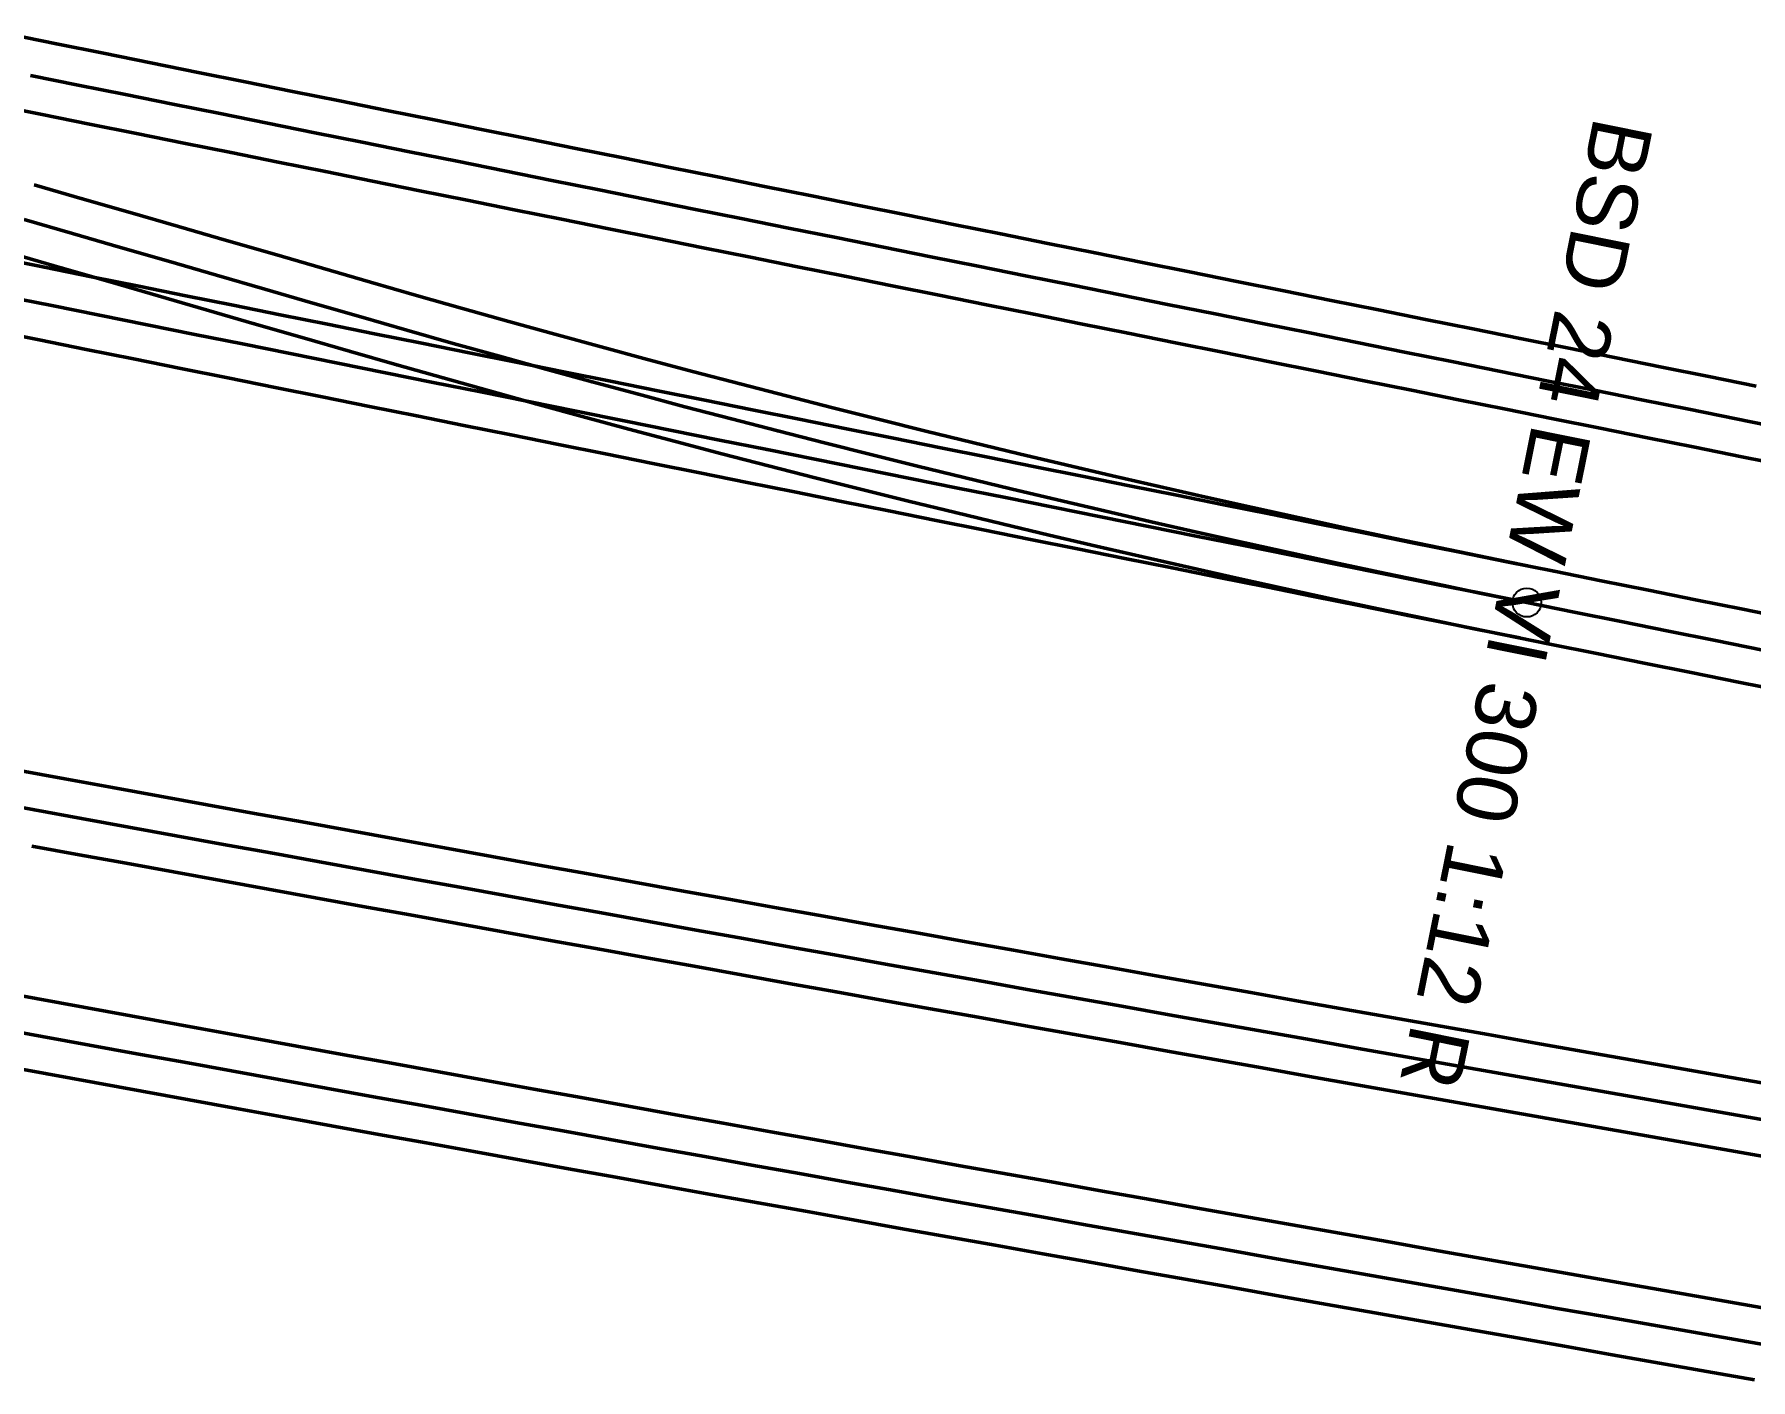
# Model space of a CAD drawing. Header units: millimetres. Extents: x 2688706 to 2690835, y 1254387 to 1255241.
# Drawn here: x 2689678.39 to 2689714.04, y 1254823.29 to 1254851.23 of the extents above; entities that cross this region are included whole.
import ezdxf

# ---------------------------------------------------------------- set-up
doc = ezdxf.new("R2010")
doc.units = ezdxf.units.MM
for name, color, linetype in [('BS-TR-B-Gleisstrang-LinieGeometrie', 7, 'Continuous'), ('BS-TR-N-Gleisstrang-LinieGeometrie', 7, 'Continuous'), ('BS-TR-N-Weiche-Kurzbezeichnung', 7, 'Continuous'), ('BS-TR-N-Weiche-PunktGeometrie', 7, 'Continuous')]:
    doc.layers.add(name, color=color, linetype=linetype)
doc.styles.add('Style-Arial', font='arial.ttf')

msp = doc.modelspace()

# ---------------------------------------------------------------- linework, layer by layer
at = {"layer": 'BS-TR-B-Gleisstrang-LinieGeometrie', "lineweight": 50}
for points in [[(2689678.312, 1254850.377, 454.786), (2689679.296, 1254850.179, 454.784), (2689680.28, 1254849.981, 454.782), (2689681.264, 1254849.783, 454.779), (2689682.248, 1254849.585, 454.777), (2689683.232, 1254849.387, 454.775), (2689684.216, 1254849.188, 454.772), (2689685.2, 1254848.99, 454.77), (2689686.184, 1254848.792, 454.768), (2689687.168, 1254848.594, 454.765), (2689688.152, 1254848.396, 454.763), (2689689.136, 1254848.198, 454.761), (2689690.12, 1254848, 454.758), (2689691.104, 1254847.802, 454.756), (2689692.088, 1254847.603, 454.754), (2689693.072, 1254847.405, 454.752), (2689694.056, 1254847.207, 454.749), (2689695.04, 1254847.009, 454.747), (2689696.024, 1254846.811, 454.745), (2689697.008, 1254846.613, 454.742), (2689697.992, 1254846.415, 454.74), (2689698.976, 1254846.217, 454.738), (2689699.96, 1254846.018, 454.735), (2689700.944, 1254845.82, 454.733), (2689701.928, 1254845.622, 454.731), (2689702.912, 1254845.424, 454.729), (2689703.896, 1254845.226, 454.728), (2689704.88, 1254845.028, 454.728), (2689705.864, 1254844.83, 454.727), (2689706.848, 1254844.632, 454.726), (2689707.832, 1254844.433, 454.726), (2689708.816, 1254844.235, 454.725), (2689709.8, 1254844.037, 454.724), (2689710.784, 1254843.839, 454.724), (2689711.768, 1254843.641, 454.723), (2689712.752, 1254843.443, 454.722), (2689713.736, 1254843.245, 454.722), (2689714.72, 1254843.047, 454.721)], [(2689677.407, 1254835.302, 454.8), (2689678.389, 1254835.122, 454.8), (2689679.371, 1254834.943, 454.8), (2689680.353, 1254834.763, 454.8), (2689681.334, 1254834.584, 454.8), (2689682.316, 1254834.405, 454.8), (2689683.298, 1254834.226, 454.8), (2689684.28, 1254834.048, 454.8), (2689685.262, 1254833.869, 454.8), (2689686.244, 1254833.691, 454.8), (2689687.226, 1254833.513, 454.8), (2689688.208, 1254833.335, 454.8), (2689689.19, 1254833.157, 454.8), (2689690.172, 1254832.98, 454.8), (2689691.155, 1254832.803, 454.8), (2689692.137, 1254832.626, 454.8), (2689693.119, 1254832.449, 454.8), (2689694.101, 1254832.272, 454.8), (2689695.084, 1254832.096, 454.8), (2689696.066, 1254831.919, 454.8), (2689697.048, 1254831.743, 454.8), (2689698.031, 1254831.567, 454.8), (2689699.013, 1254831.392, 454.8), (2689699.996, 1254831.216, 454.8), (2689700.978, 1254831.041, 454.8), (2689701.961, 1254830.866, 454.8), (2689702.944, 1254830.691, 454.8), (2689703.926, 1254830.516, 454.8), (2689704.909, 1254830.342, 454.8), (2689705.892, 1254830.167, 454.8), (2689706.874, 1254829.993, 454.8), (2689707.857, 1254829.819, 454.8), (2689708.84, 1254829.646, 454.8), (2689709.823, 1254829.472, 454.8), (2689710.806, 1254829.299, 454.8), (2689711.789, 1254829.126, 454.8), (2689712.772, 1254828.953, 454.8), (2689713.755, 1254828.78, 454.8), (2689714.738, 1254828.607, 454.8)], [(2689677.568, 1254830.596, 454.8), (2689678.551, 1254830.416, 454.8), (2689679.533, 1254830.237, 454.8), (2689680.516, 1254830.057, 454.8), (2689681.499, 1254829.878, 454.8), (2689682.482, 1254829.699, 454.8), (2689683.465, 1254829.52, 454.8), (2689684.448, 1254829.342, 454.8), (2689685.431, 1254829.163, 454.8), (2689686.414, 1254828.985, 454.8), (2689687.397, 1254828.807, 454.8), (2689688.38, 1254828.629, 454.8), (2689689.363, 1254828.452, 454.8), (2689690.346, 1254828.274, 454.8), (2689691.329, 1254828.097, 454.8), (2689692.312, 1254827.92, 454.8), (2689693.295, 1254827.743, 454.8), (2689694.279, 1254827.567, 454.8), (2689695.262, 1254827.39, 454.8), (2689696.245, 1254827.214, 454.8), (2689697.229, 1254827.038, 454.8), (2689698.212, 1254826.862, 454.8), (2689699.196, 1254826.686, 454.8), (2689700.179, 1254826.511, 454.8), (2689701.163, 1254826.336, 454.8), (2689702.146, 1254826.161, 454.8), (2689703.13, 1254825.986, 454.8), (2689704.113, 1254825.811, 454.8), (2689705.097, 1254825.637, 454.8), (2689706.081, 1254825.462, 454.8), (2689707.064, 1254825.288, 454.8), (2689708.048, 1254825.114, 454.8), (2689709.032, 1254824.941, 454.8), (2689710.016, 1254824.767, 454.8), (2689711, 1254824.594, 454.8), (2689711.983, 1254824.421, 454.8), (2689712.967, 1254824.248, 454.8), (2689713.951, 1254824.075, 454.8), (2689714.935, 1254823.903, 454.8)]]:
    msp.add_polyline3d(points, dxfattribs=at)
at = {"layer": 'BS-TR-N-Gleisstrang-LinieGeometrie', "color": 1, "lineweight": 50, "true_color": 0xff0000}
for points in [[(2689677.867, 1254851.232, 454.788), (2689678.847, 1254851.034, 454.785), (2689679.828, 1254850.837, 454.783), (2689680.809, 1254850.639, 454.781), (2689681.789, 1254850.442, 454.778), (2689682.77, 1254850.245, 454.776), (2689683.751, 1254850.047, 454.774), (2689684.732, 1254849.85, 454.771), (2689685.712, 1254849.652, 454.769), (2689686.693, 1254849.455, 454.767), (2689687.674, 1254849.257, 454.765), (2689688.654, 1254849.06, 454.762), (2689689.635, 1254848.862, 454.76), (2689690.616, 1254848.665, 454.758), (2689691.596, 1254848.467, 454.755), (2689692.577, 1254848.27, 454.753), (2689693.558, 1254848.073, 454.751), (2689694.538, 1254847.875, 454.748), (2689695.519, 1254847.678, 454.746), (2689696.5, 1254847.48, 454.744), (2689697.48, 1254847.283, 454.742), (2689698.461, 1254847.085, 454.739), (2689699.442, 1254846.888, 454.737), (2689700.422, 1254846.69, 454.735), (2689701.403, 1254846.493, 454.732), (2689702.384, 1254846.295, 454.73), (2689703.365, 1254846.098, 454.729), (2689704.345, 1254845.9, 454.728), (2689705.326, 1254845.703, 454.727), (2689706.307, 1254845.506, 454.727), (2689707.287, 1254845.308, 454.726), (2689708.268, 1254845.111, 454.725), (2689709.249, 1254844.913, 454.725), (2689710.229, 1254844.716, 454.724), (2689711.21, 1254844.518, 454.724), (2689712.191, 1254844.321, 454.723), (2689713.171, 1254844.123, 454.722), (2689714.152, 1254843.926, 454.722)], [(2689677.571, 1254849.761, 454.788), (2689678.551, 1254849.564, 454.785), (2689679.532, 1254849.366, 454.783), (2689680.513, 1254849.169, 454.781), (2689681.493, 1254848.972, 454.778), (2689682.474, 1254848.774, 454.776), (2689683.455, 1254848.577, 454.774), (2689684.435, 1254848.379, 454.771), (2689685.416, 1254848.182, 454.769), (2689686.397, 1254847.984, 454.767), (2689687.377, 1254847.787, 454.765), (2689688.358, 1254847.589, 454.762), (2689689.339, 1254847.392, 454.76), (2689690.32, 1254847.194, 454.758), (2689691.3, 1254846.997, 454.755), (2689692.281, 1254846.799, 454.753), (2689693.262, 1254846.602, 454.751), (2689694.242, 1254846.405, 454.748), (2689695.223, 1254846.207, 454.746), (2689696.204, 1254846.01, 454.744), (2689697.184, 1254845.812, 454.742), (2689698.165, 1254845.615, 454.739), (2689699.146, 1254845.417, 454.737), (2689700.126, 1254845.22, 454.735), (2689701.107, 1254845.022, 454.732), (2689702.088, 1254844.825, 454.73), (2689703.068, 1254844.627, 454.729), (2689704.049, 1254844.43, 454.728), (2689705.03, 1254844.233, 454.727), (2689706.01, 1254844.035, 454.727), (2689706.991, 1254843.838, 454.726), (2689707.972, 1254843.64, 454.725), (2689708.953, 1254843.443, 454.725), (2689709.933, 1254843.245, 454.724), (2689710.914, 1254843.048, 454.724), (2689711.895, 1254842.85, 454.723), (2689712.875, 1254842.653, 454.722), (2689713.856, 1254842.455, 454.722), (2689714.837, 1254842.258, 454.721)], [(2689709.537, 1254840.163, 454.8), (2689708.561, 1254840.361, 454.8), (2689707.586, 1254840.562, 454.8), (2689706.612, 1254840.767, 454.8), (2689705.638, 1254840.975, 454.8), (2689704.665, 1254841.186, 454.8), (2689703.693, 1254841.4, 454.8), (2689702.722, 1254841.618, 454.8), (2689701.751, 1254841.839, 454.8), (2689700.781, 1254842.063, 454.8), (2689699.812, 1254842.29, 454.8), (2689698.843, 1254842.52, 454.8), (2689697.876, 1254842.754, 454.8), (2689696.909, 1254842.991, 454.8), (2689695.942, 1254843.231, 454.8), (2689694.977, 1254843.474, 454.8), (2689694.013, 1254843.721, 454.8), (2689693.049, 1254843.971, 454.8), (2689692.086, 1254844.224, 454.8), (2689691.124, 1254844.48, 454.8), (2689690.163, 1254844.739, 454.8), (2689689.203, 1254845.002, 454.8), (2689688.243, 1254845.268, 454.8), (2689687.285, 1254845.536, 454.8), (2689686.327, 1254845.809, 454.8), (2689685.37, 1254846.084, 454.8), (2689685.37, 1254846.084, 454.8), (2689684.373, 1254846.373, 454.8), (2689683.375, 1254846.662, 454.8), (2689682.377, 1254846.95, 454.8), (2689681.38, 1254847.239, 454.8), (2689680.382, 1254847.528, 454.8), (2689679.385, 1254847.817, 454.8), (2689678.387, 1254848.106, 454.8)], [(2689709.389, 1254839.428, 454.8), (2689708.411, 1254839.626, 454.8), (2689707.434, 1254839.828, 454.8), (2689706.458, 1254840.033, 454.8), (2689705.482, 1254840.241, 454.8), (2689704.507, 1254840.453, 454.8), (2689703.533, 1254840.668, 454.8), (2689702.559, 1254840.886, 454.8), (2689701.586, 1254841.107, 454.8), (2689700.614, 1254841.331, 454.8), (2689699.643, 1254841.559, 454.8), (2689698.672, 1254841.79, 454.8), (2689697.703, 1254842.024, 454.8), (2689696.734, 1254842.262, 454.8), (2689695.765, 1254842.502, 454.8), (2689694.798, 1254842.746, 454.8), (2689693.831, 1254842.993, 454.8), (2689692.866, 1254843.243, 454.8), (2689691.901, 1254843.497, 454.8), (2689690.937, 1254843.754, 454.8), (2689689.974, 1254844.013, 454.8), (2689689.011, 1254844.277, 454.8), (2689688.05, 1254844.543, 454.8), (2689687.089, 1254844.812, 454.8), (2689686.129, 1254845.085, 454.8), (2689685.171, 1254845.361, 454.8), (2689685.171, 1254845.361, 454.8), (2689684.172, 1254845.65, 454.8), (2689683.173, 1254845.939, 454.8), (2689682.175, 1254846.228, 454.8), (2689681.176, 1254846.518, 454.8), (2689680.177, 1254846.807, 454.8), (2689679.178, 1254847.096, 454.8), (2689678.18, 1254847.385, 454.8)], [(2689677.617, 1254846.59, 454.8), (2689678.597, 1254846.392, 454.8), (2689679.577, 1254846.195, 454.8), (2689680.557, 1254845.998, 454.8), (2689681.537, 1254845.8, 454.8), (2689682.517, 1254845.603, 454.8), (2689683.497, 1254845.406, 454.8), (2689684.477, 1254845.209, 454.8), (2689685.457, 1254845.011, 454.8), (2689686.437, 1254844.814, 454.8), (2689687.417, 1254844.617, 454.8), (2689688.397, 1254844.419, 454.8), (2689689.377, 1254844.222, 454.8), (2689690.357, 1254844.025, 454.8), (2689691.337, 1254843.827, 454.8), (2689692.316, 1254843.63, 454.8), (2689693.296, 1254843.433, 454.8), (2689694.276, 1254843.235, 454.8), (2689695.256, 1254843.038, 454.8), (2689696.236, 1254842.841, 454.8), (2689697.216, 1254842.643, 454.8), (2689698.196, 1254842.446, 454.8), (2689699.176, 1254842.249, 454.8), (2689700.156, 1254842.052, 454.8), (2689701.136, 1254841.854, 454.8), (2689702.116, 1254841.657, 454.8), (2689703.096, 1254841.46, 454.8), (2689704.076, 1254841.262, 454.8), (2689705.056, 1254841.065, 454.8), (2689706.036, 1254840.868, 454.8), (2689707.016, 1254840.67, 454.8), (2689707.996, 1254840.473, 454.8), (2689708.976, 1254840.276, 454.8), (2689709.956, 1254840.078, 454.8), (2689710.936, 1254839.881, 454.8), (2689711.915, 1254839.684, 454.8), (2689712.895, 1254839.486, 454.8), (2689713.875, 1254839.289, 454.8), (2689714.855, 1254839.092, 454.8)], [(2689709.241, 1254838.692, 454.8), (2689708.26, 1254838.891, 454.8), (2689707.28, 1254839.094, 454.8), (2689706.301, 1254839.3, 454.8), (2689705.323, 1254839.508, 454.8), (2689704.345, 1254839.721, 454.8), (2689703.368, 1254839.936, 454.8), (2689702.392, 1254840.155, 454.8), (2689701.416, 1254840.377, 454.8), (2689700.441, 1254840.602, 454.8), (2689699.467, 1254840.83, 454.8), (2689698.494, 1254841.062, 454.8), (2689697.521, 1254841.297, 454.8), (2689696.549, 1254841.535, 454.8), (2689695.578, 1254841.776, 454.8), (2689694.608, 1254842.021, 454.8), (2689693.639, 1254842.268, 454.8), (2689692.67, 1254842.519, 454.8), (2689691.703, 1254842.774, 454.8), (2689690.736, 1254843.031, 454.8), (2689689.77, 1254843.292, 454.8), (2689688.805, 1254843.556, 454.8), (2689687.84, 1254843.823, 454.8), (2689686.877, 1254844.093, 454.8), (2689685.915, 1254844.366, 454.8), (2689684.953, 1254844.643, 454.8), (2689684.953, 1254844.643, 454.8), (2689683.955, 1254844.932, 454.8), (2689682.958, 1254845.221, 454.8), (2689681.96, 1254845.51, 454.8), (2689680.963, 1254845.798, 454.8), (2689679.965, 1254846.087, 454.8), (2689678.968, 1254846.376, 454.8), (2689677.97, 1254846.665, 454.8)], [(2689677.76, 1254845.796, 454.8), (2689678.751, 1254845.597, 454.8), (2689679.741, 1254845.397, 454.8), (2689680.732, 1254845.198, 454.8), (2689681.722, 1254844.998, 454.8), (2689682.713, 1254844.799, 454.8), (2689683.703, 1254844.599, 454.8), (2689684.694, 1254844.4, 454.8), (2689685.684, 1254844.2, 454.8), (2689686.675, 1254844.001, 454.8), (2689687.665, 1254843.802, 454.8), (2689688.656, 1254843.602, 454.8), (2689689.646, 1254843.403, 454.8), (2689690.637, 1254843.203, 454.8), (2689691.627, 1254843.004, 454.8), (2689692.618, 1254842.804, 454.8), (2689693.608, 1254842.605, 454.8), (2689694.599, 1254842.406, 454.8), (2689695.589, 1254842.206, 454.8), (2689696.58, 1254842.007, 454.8), (2689697.57, 1254841.807, 454.8), (2689698.561, 1254841.608, 454.8), (2689699.551, 1254841.408, 454.8), (2689700.542, 1254841.209, 454.8), (2689701.532, 1254841.01, 454.8), (2689702.523, 1254840.81, 454.8), (2689703.513, 1254840.611, 454.8), (2689704.504, 1254840.411, 454.8), (2689705.494, 1254840.212, 454.8), (2689706.485, 1254840.012, 454.8), (2689707.475, 1254839.813, 454.8)], [(2689677.507, 1254845.082, 454.8), (2689678.487, 1254844.885, 454.8), (2689679.468, 1254844.687, 454.8), (2689680.448, 1254844.49, 454.8), (2689681.429, 1254844.292, 454.8), (2689682.409, 1254844.095, 454.8), (2689683.39, 1254843.898, 454.8), (2689684.37, 1254843.7, 454.8), (2689685.351, 1254843.503, 454.8), (2689686.331, 1254843.305, 454.8), (2689687.312, 1254843.108, 454.8), (2689688.292, 1254842.91, 454.8), (2689689.273, 1254842.713, 454.8), (2689690.253, 1254842.516, 454.8), (2689691.234, 1254842.318, 454.8), (2689692.214, 1254842.121, 454.8), (2689693.195, 1254841.923, 454.8), (2689694.175, 1254841.726, 454.8), (2689695.156, 1254841.528, 454.8), (2689696.136, 1254841.331, 454.8), (2689697.117, 1254841.134, 454.8), (2689698.097, 1254840.936, 454.8), (2689699.078, 1254840.739, 454.8), (2689700.058, 1254840.541, 454.8), (2689701.039, 1254840.344, 454.8), (2689702.019, 1254840.146, 454.8), (2689703, 1254839.949, 454.8), (2689703.98, 1254839.752, 454.8), (2689704.961, 1254839.554, 454.8), (2689705.942, 1254839.357, 454.8), (2689706.922, 1254839.159, 454.8), (2689707.903, 1254838.962, 454.8), (2689708.883, 1254838.765, 454.8), (2689709.864, 1254838.567, 454.8), (2689710.844, 1254838.37, 454.8), (2689711.825, 1254838.172, 454.8), (2689712.805, 1254837.975, 454.8), (2689713.786, 1254837.777, 454.8), (2689714.766, 1254837.58, 454.8)], [(2689707.475, 1254839.813, 454.8), (2689708.432, 1254839.62, 454.8), (2689709.389, 1254839.428, 454.8)], [(2689709.389, 1254839.428, 454.8), (2689710.369, 1254839.23, 454.8), (2689711.35, 1254839.033, 454.8), (2689712.33, 1254838.835, 454.8), (2689713.311, 1254838.638, 454.8), (2689714.291, 1254838.44, 454.8)], [(2689678.04, 1254835.949, 454.79), (2689679.025, 1254835.768, 454.79), (2689680.01, 1254835.588, 454.79), (2689680.995, 1254835.408, 454.79), (2689681.98, 1254835.229, 454.79), (2689682.965, 1254835.049, 454.79), (2689683.95, 1254834.87, 454.79), (2689684.935, 1254834.691, 454.79), (2689685.92, 1254834.512, 454.79), (2689686.905, 1254834.333, 454.79), (2689687.891, 1254834.155, 454.79), (2689688.876, 1254833.976, 454.79), (2689689.861, 1254833.798, 454.79), (2689690.846, 1254833.62, 454.79), (2689691.832, 1254833.443, 454.79), (2689692.817, 1254833.265, 454.79), (2689693.802, 1254833.088, 454.79), (2689694.788, 1254832.911, 454.79), (2689695.773, 1254832.734, 454.79), (2689696.759, 1254832.557, 454.79), (2689697.744, 1254832.38, 454.79), (2689698.73, 1254832.204, 454.79), (2689699.716, 1254832.028, 454.79), (2689700.701, 1254831.852, 454.79), (2689701.687, 1254831.676, 454.79), (2689702.673, 1254831.501, 454.79), (2689703.658, 1254831.325, 454.79), (2689704.644, 1254831.15, 454.79), (2689705.63, 1254830.975, 454.79), (2689706.616, 1254830.801, 454.79), (2689707.602, 1254830.626, 454.79), (2689708.588, 1254830.452, 454.79), (2689709.574, 1254830.278, 454.79), (2689710.56, 1254830.104, 454.79), (2689711.546, 1254829.93, 454.79), (2689712.532, 1254829.756, 454.79), (2689713.518, 1254829.583, 454.79), (2689714.504, 1254829.41, 454.79)], [(2689678.335, 1254834.37, 454.81), (2689679.317, 1254834.19, 454.81), (2689680.299, 1254834.011, 454.81), (2689681.282, 1254833.831, 454.81), (2689682.264, 1254833.652, 454.81), (2689683.247, 1254833.473, 454.81), (2689684.23, 1254833.294, 454.81), (2689685.212, 1254833.116, 454.81), (2689686.195, 1254832.938, 454.81), (2689687.178, 1254832.759, 454.81), (2689688.16, 1254832.581, 454.81), (2689689.143, 1254832.404, 454.81), (2689690.126, 1254832.226, 454.81), (2689691.109, 1254832.049, 454.81), (2689692.092, 1254831.872, 454.81), (2689693.074, 1254831.695, 454.81), (2689694.057, 1254831.518, 454.81), (2689695.04, 1254831.341, 454.81), (2689696.023, 1254831.165, 454.81), (2689697.006, 1254830.989, 454.81), (2689697.99, 1254830.813, 454.81), (2689698.973, 1254830.637, 454.81), (2689699.956, 1254830.461, 454.81), (2689700.939, 1254830.286, 454.81), (2689701.922, 1254830.111, 454.81), (2689702.906, 1254829.936, 454.81), (2689703.889, 1254829.761, 454.81), (2689704.872, 1254829.586, 454.81), (2689705.856, 1254829.412, 454.81), (2689706.839, 1254829.238, 454.81), (2689707.822, 1254829.064, 454.81), (2689708.806, 1254828.89, 454.81), (2689709.789, 1254828.716, 454.81), (2689710.773, 1254828.543, 454.81), (2689711.757, 1254828.369, 454.81), (2689712.74, 1254828.196, 454.81), (2689713.724, 1254828.024, 454.81), (2689714.707, 1254827.851, 454.81)], [(2689677.934, 1254831.292, 454.795), (2689678.918, 1254831.112, 454.795), (2689679.902, 1254830.932, 454.795), (2689680.886, 1254830.752, 454.795), (2689681.871, 1254830.573, 454.795), (2689682.855, 1254830.394, 454.795), (2689683.839, 1254830.215, 454.795), (2689684.823, 1254830.036, 454.795), (2689685.808, 1254829.857, 454.795), (2689686.792, 1254829.679, 454.795), (2689687.776, 1254829.501, 454.795), (2689688.761, 1254829.323, 454.795), (2689689.745, 1254829.145, 454.795), (2689690.73, 1254828.967, 454.795), (2689691.714, 1254828.79, 454.795), (2689692.699, 1254828.613, 454.795), (2689693.684, 1254828.436, 454.795), (2689694.668, 1254828.259, 454.795), (2689695.653, 1254828.082, 454.795), (2689696.638, 1254827.906, 454.795), (2689697.622, 1254827.729, 454.795), (2689698.607, 1254827.553, 454.795), (2689699.592, 1254827.378, 454.795), (2689700.577, 1254827.202, 454.795), (2689701.562, 1254827.026, 454.795), (2689702.546, 1254826.851, 454.795), (2689703.531, 1254826.676, 454.795), (2689704.516, 1254826.501, 454.795), (2689705.501, 1254826.327, 454.795), (2689706.487, 1254826.152, 454.795), (2689707.472, 1254825.978, 454.795), (2689708.457, 1254825.804, 454.795), (2689709.442, 1254825.63, 454.795), (2689710.427, 1254825.456, 454.795), (2689711.412, 1254825.283, 454.795), (2689712.398, 1254825.109, 454.795), (2689713.383, 1254824.936, 454.795), (2689714.368, 1254824.763, 454.795)], [(2689677.668, 1254829.815, 454.805), (2689678.653, 1254829.635, 454.805), (2689679.637, 1254829.456, 454.805), (2689680.622, 1254829.276, 454.805), (2689681.606, 1254829.096, 454.805), (2689682.591, 1254828.917, 454.805), (2689683.575, 1254828.738, 454.805), (2689684.56, 1254828.559, 454.805), (2689685.544, 1254828.381, 454.805), (2689686.529, 1254828.202, 454.805), (2689687.514, 1254828.024, 454.805), (2689688.499, 1254827.846, 454.805), (2689689.483, 1254827.668, 454.805), (2689690.468, 1254827.49, 454.805), (2689691.453, 1254827.313, 454.805), (2689692.438, 1254827.135, 454.805), (2689693.423, 1254826.958, 454.805), (2689694.408, 1254826.782, 454.805), (2689695.393, 1254826.605, 454.805), (2689696.378, 1254826.428, 454.805), (2689697.363, 1254826.252, 454.805), (2689698.348, 1254826.076, 454.805), (2689699.333, 1254825.9, 454.805), (2689700.318, 1254825.724, 454.805), (2689701.304, 1254825.549, 454.805), (2689702.289, 1254825.373, 454.805), (2689703.274, 1254825.198, 454.805), (2689704.26, 1254825.023, 454.805), (2689705.245, 1254824.849, 454.805), (2689706.23, 1254824.674, 454.805), (2689707.216, 1254824.5, 454.805), (2689708.201, 1254824.326, 454.805), (2689709.187, 1254824.152, 454.805), (2689710.172, 1254823.978, 454.805), (2689711.158, 1254823.804, 454.805), (2689712.143, 1254823.631, 454.805), (2689713.129, 1254823.458, 454.805), (2689714.115, 1254823.285, 454.805)]]:
    msp.add_polyline3d(points, dxfattribs=at)
at = {"layer": 'BS-TR-N-Weiche-PunktGeometrie', "color": 1, "lineweight": 25, "true_color": 0xff0000}
msp.add_circle((2689709.389, 1254839.428, 454.8), 0.3, dxfattribs=at)

# ---------------------------------------------------------------- texts
at = {"layer": 'BS-TR-N-Weiche-Kurzbezeichnung', "color": 1, "lineweight": 50, "true_color": 0xff0000, "style": 'Style-Arial'}
msp.add_text('BSD 24 EW VI 300 1:12 R', height=1.25, rotation=258.6158, dxfattribs=at).set_placement((2689710.79, 1254849.555, 454.8))

doc.saveas('drawing.dxf')
